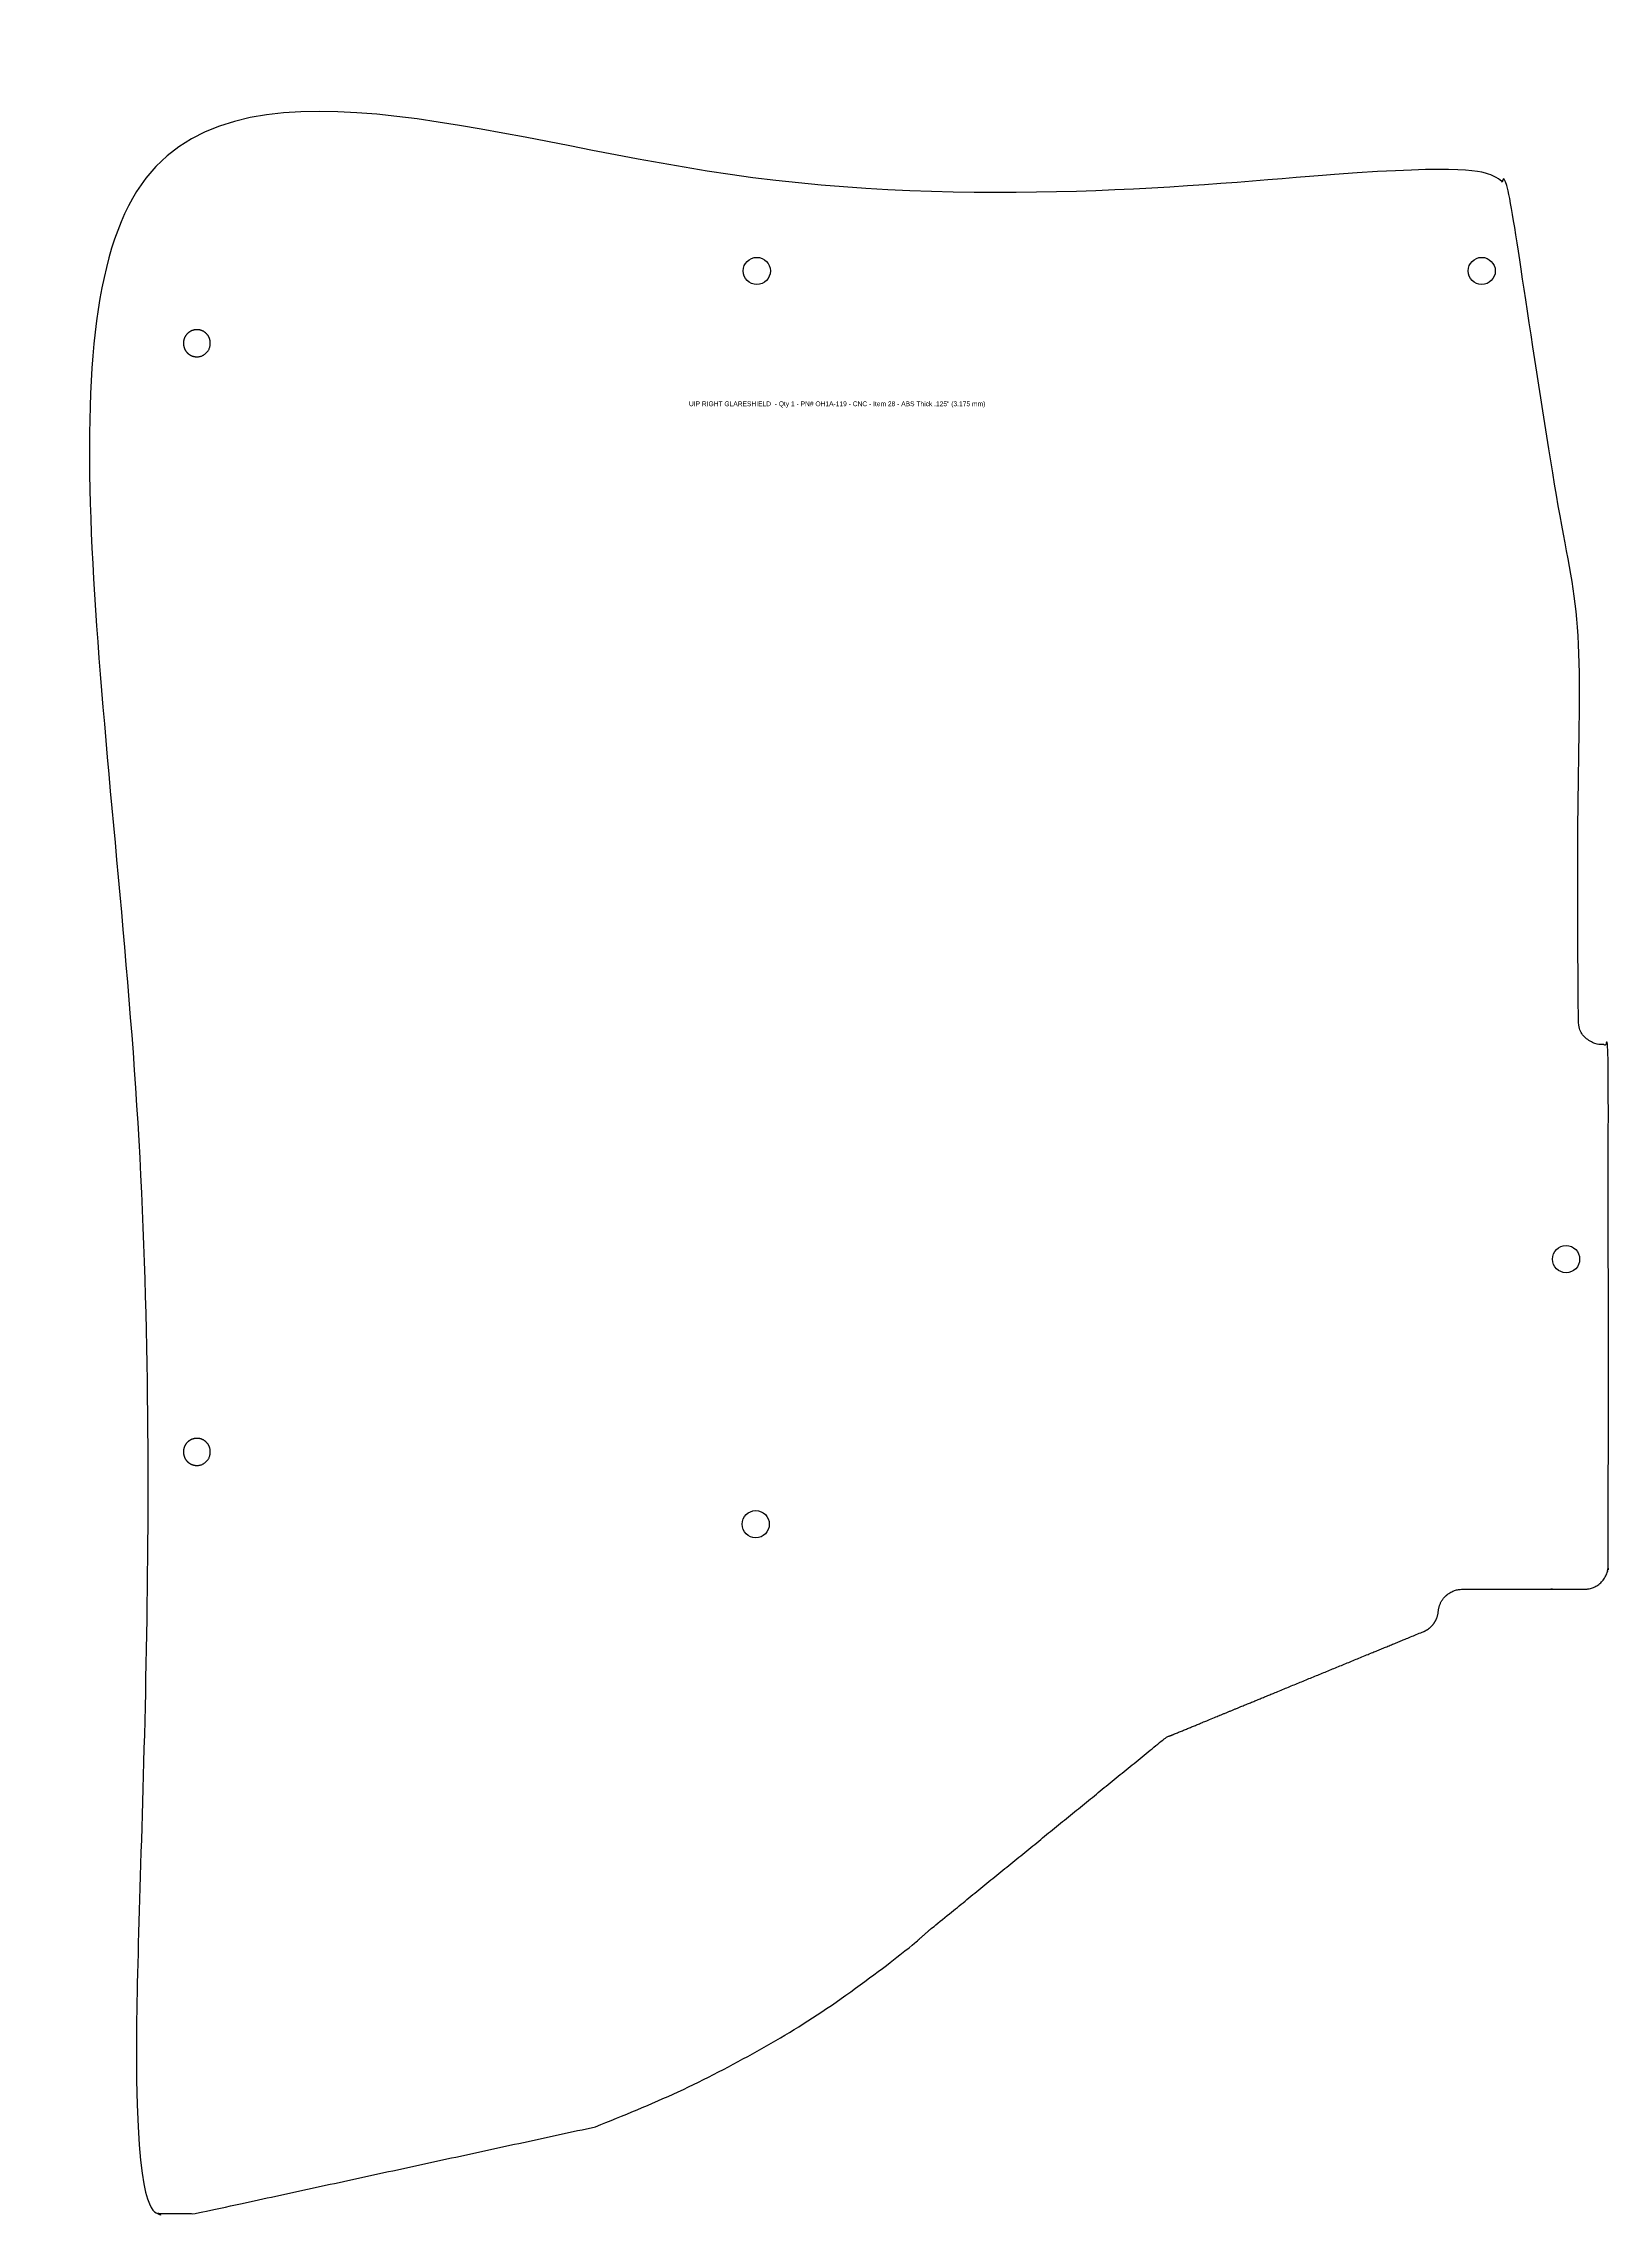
# Model space of a CAD drawing. Extents: x 1.3 to 17.5, y 1.4 to 24.
import ezdxf

# ---------------------------------------------------------------- set-up
doc = ezdxf.new("R2010")
doc.units = 0
doc.header["$MEASUREMENT"] = 0
doc.layers.get('0').update_dxf_attribs({"linetype": 'CONTINUOUS'})
doc.layers.add('Info', color=4, linetype='CONTINUOUS')
doc.styles.add('Annotative', font='txt')

msp = doc.modelspace()

# ---------------------------------------------------------------- linework, layer by layer
at = {"color": 7, "linetype": 'Continuous'}
for centre in [(8.681, 21.602), (16.201, 21.602), (17.076, 11.352), (8.67, 8.602)]:
    msp.add_circle(centre, 0.141, dxfattribs=at)
for points, weights, degree, knots in [([(7.008, 2.352), (4.933, 1.902), (2.859, 1.452), (2.554, 1.452), (2.248, 1.452), (2.248, 12.027), (2.248, 22.602), (9.243, 22.602), (16.238, 22.602), (16.451, 22.602), (16.485, 22.391), (16.842, 20.139), (17.198, 17.886), (17.201, 17.867), (17.201, 17.847), (17.201, 15.837), (17.201, 13.827), (17.201, 13.577), (17.451, 13.577), (17.483, 13.577), (17.514, 13.577), (17.514, 12.265), (17.514, 10.953), (17.516, 10.936), (17.516, 10.918), (17.516, 10.166), (17.516, 9.415), (17.516, 9.397), (17.514, 9.379), (17.514, 8.778), (17.514, 8.177), (17.514, 7.927), (17.264, 7.927), (16.632, 7.927), (16, 7.927), (15.77, 7.927), (15.751, 7.698), (15.738, 7.546), (15.597, 7.488), (14.458, 7.02), (13.319, 6.552), (13.121, 6.47), (12.923, 6.389), (11.695, 5.388), (10.466, 4.387), (10.41, 4.337), (10.353, 4.288), (8.915, 3.078), (7.008, 2.352)], [1, 1, 1, 1, 1, 1, 1, 1, 1, 0.7604059656, 1, 1, 1, 0.996917333733, 1, 1, 1, 0.707106781187, 1, 1, 1, 1, 1, 0.997496867163, 1, 1, 1, 0.997496867163, 1, 1, 1, 0.707106781187, 1, 1, 1, 0.736561238443, 1, 0.853675046546, 1, 1, 1, 1, 1, 1, 1, 1, 1, 0.982912658652, 1], 2, [0, 0, 0, 1, 1, 2, 2, 3, 3, 4, 4, 5.413717, 5.413717, 6.413717, 6.413717, 6.570796, 6.570796, 7.570796, 7.570796, 9.141593, 9.141593, 10.141593, 10.141593, 11.141593, 11.141593, 11.283132, 11.283132, 12.283132, 12.283132, 12.424672, 12.424672, 13.424672, 13.424672, 14.995468, 14.995468, 15.995468, 15.995468, 17.481116, 17.481116, 18.576706, 18.576706, 19.576706, 19.576706, 20.576706, 20.576706, 21.576706, 21.576706, 22.576706, 22.576706, 22.946963, 22.946963, 22.946963]), ([(2.859, 20.992), (2.869, 20.993), (2.879, 20.993), (2.898, 20.991), (2.907, 20.989), (2.935, 20.98), (2.952, 20.97), (2.996, 20.93), (3.012, 20.892), (3.012, 20.832), (3.008, 20.813), (2.992, 20.777), (2.981, 20.761), (2.937, 20.721), (2.899, 20.708), (2.859, 20.712), (2.783, 20.72), (2.733, 20.776), (2.733, 20.852), (2.733, 20.928), (2.783, 20.984), (2.859, 20.992)], [1, 1, 1, 1, 1, 1, 1, 1, 1, 1, 1, 1, 1, 1, 1, 1, 0.828449356825, 0.828449356825, 1, 0.828449356825, 0.828449356825, 1], 3, [0, 0, 0, 0, 0.0625, 0.0625, 0.125, 0.125, 0.25, 0.25, 0.5, 0.5, 0.625, 0.625, 0.75, 0.75, 1, 1, 1, 2.467483, 2.467483, 2.467483, 3.934966, 3.934966, 3.934966, 3.934966]), ([(2.859, 9.492), (2.869, 9.493), (2.879, 9.493), (2.898, 9.491), (2.907, 9.489), (2.935, 9.48), (2.952, 9.47), (2.996, 9.43), (3.012, 9.392), (3.012, 9.332), (3.008, 9.313), (2.992, 9.277), (2.981, 9.261), (2.937, 9.221), (2.899, 9.208), (2.859, 9.212), (2.783, 9.22), (2.733, 9.276), (2.733, 9.352), (2.733, 9.428), (2.783, 9.484), (2.859, 9.492)], [1, 1, 1, 1, 1, 1, 1, 1, 1, 1, 1, 1, 1, 1, 1, 1, 0.828449356825, 0.828449356825, 1, 0.828449356825, 0.828449356825, 1], 3, [0, 0, 0, 0, 0.0625, 0.0625, 0.125, 0.125, 0.25, 0.25, 0.5, 0.5, 0.625, 0.625, 0.75, 0.75, 1, 1, 1, 2.467483, 2.467483, 2.467483, 3.934966, 3.934966, 3.934966, 3.934966])]:
    msp.add_rational_spline(points, weights, degree=degree, knots=knots, dxfattribs=at)

# ---------------------------------------------------------------- texts
at = {"layer": 'Info', "style": 'Annotative'}
msp.add_text('UIP RIGHT GLARESHIELD  - Qty 1 - PN# OH1A-119 - CNC - Item 28 - ABS Thick .125" (3.175 mm)', height=0.05, dxfattribs=at).set_placement((7.977, 20.199))

doc.saveas('drawing.dxf')
